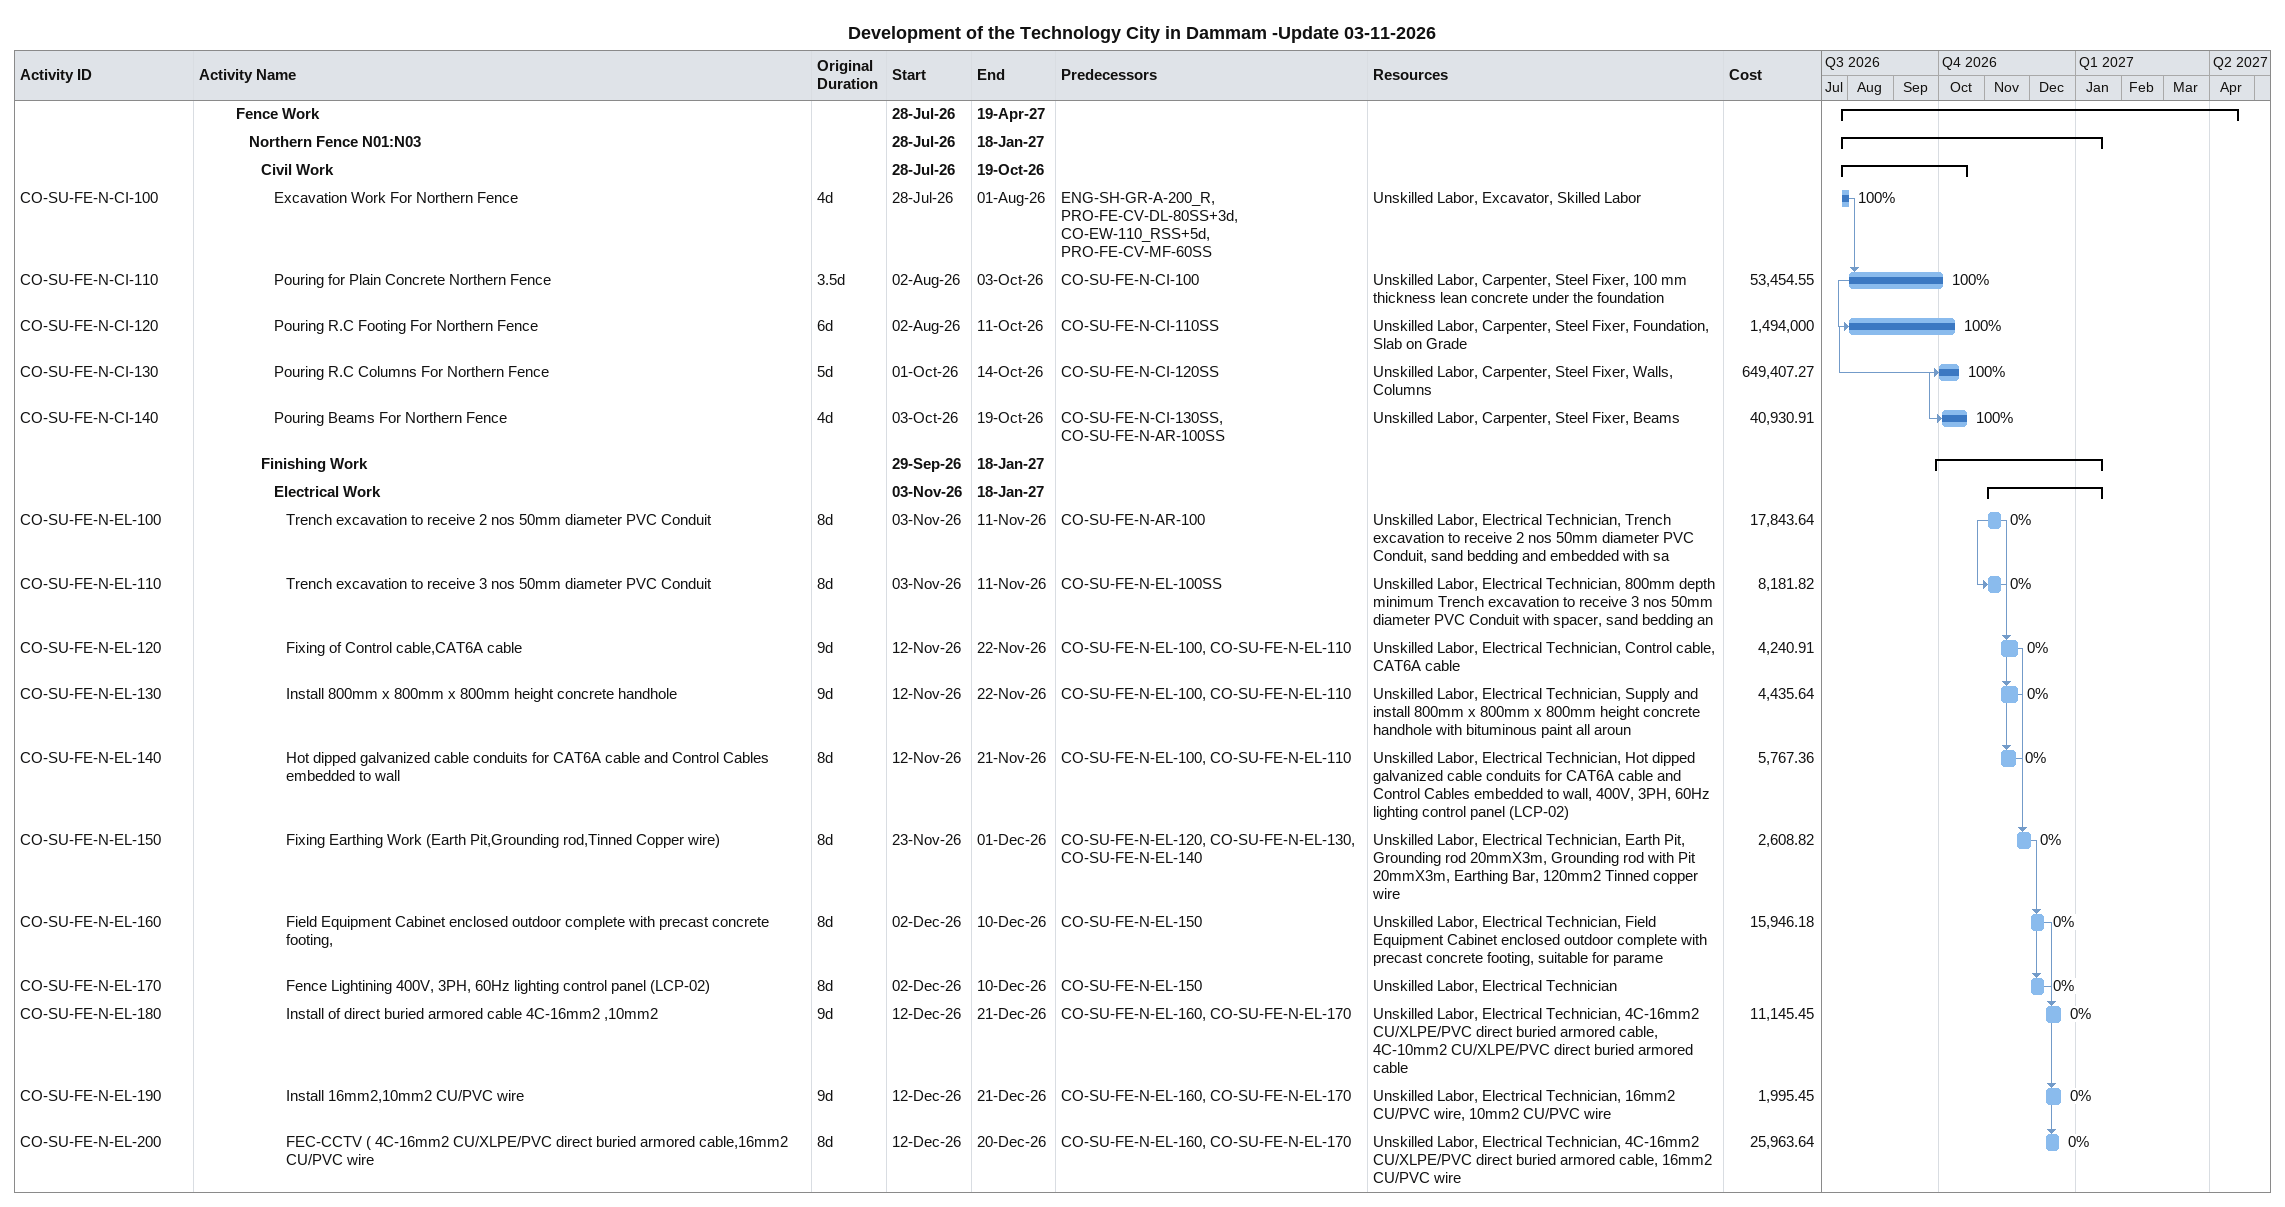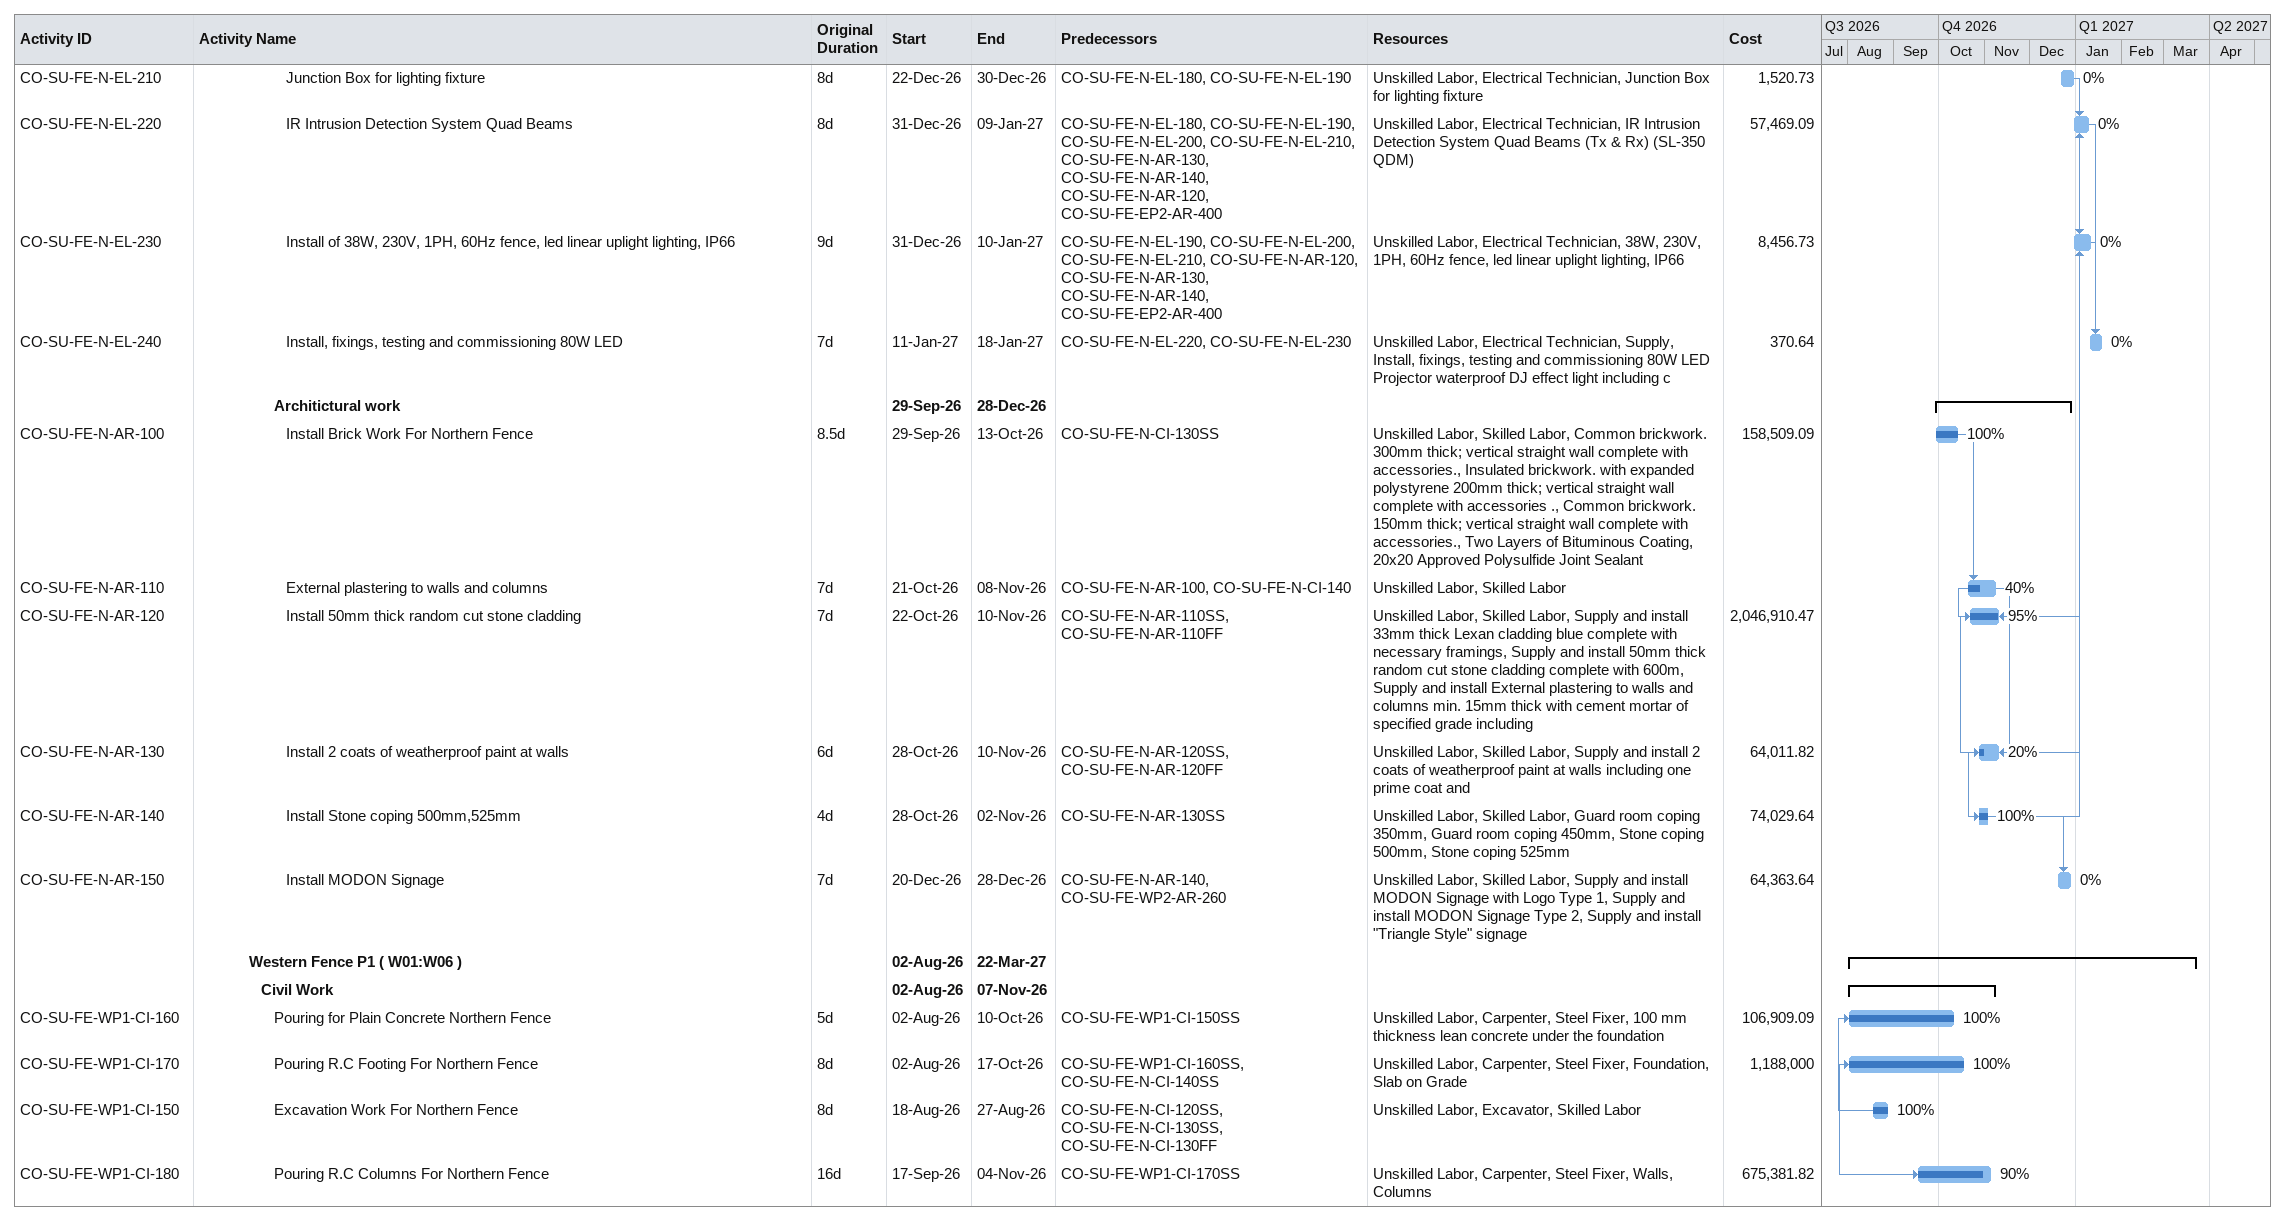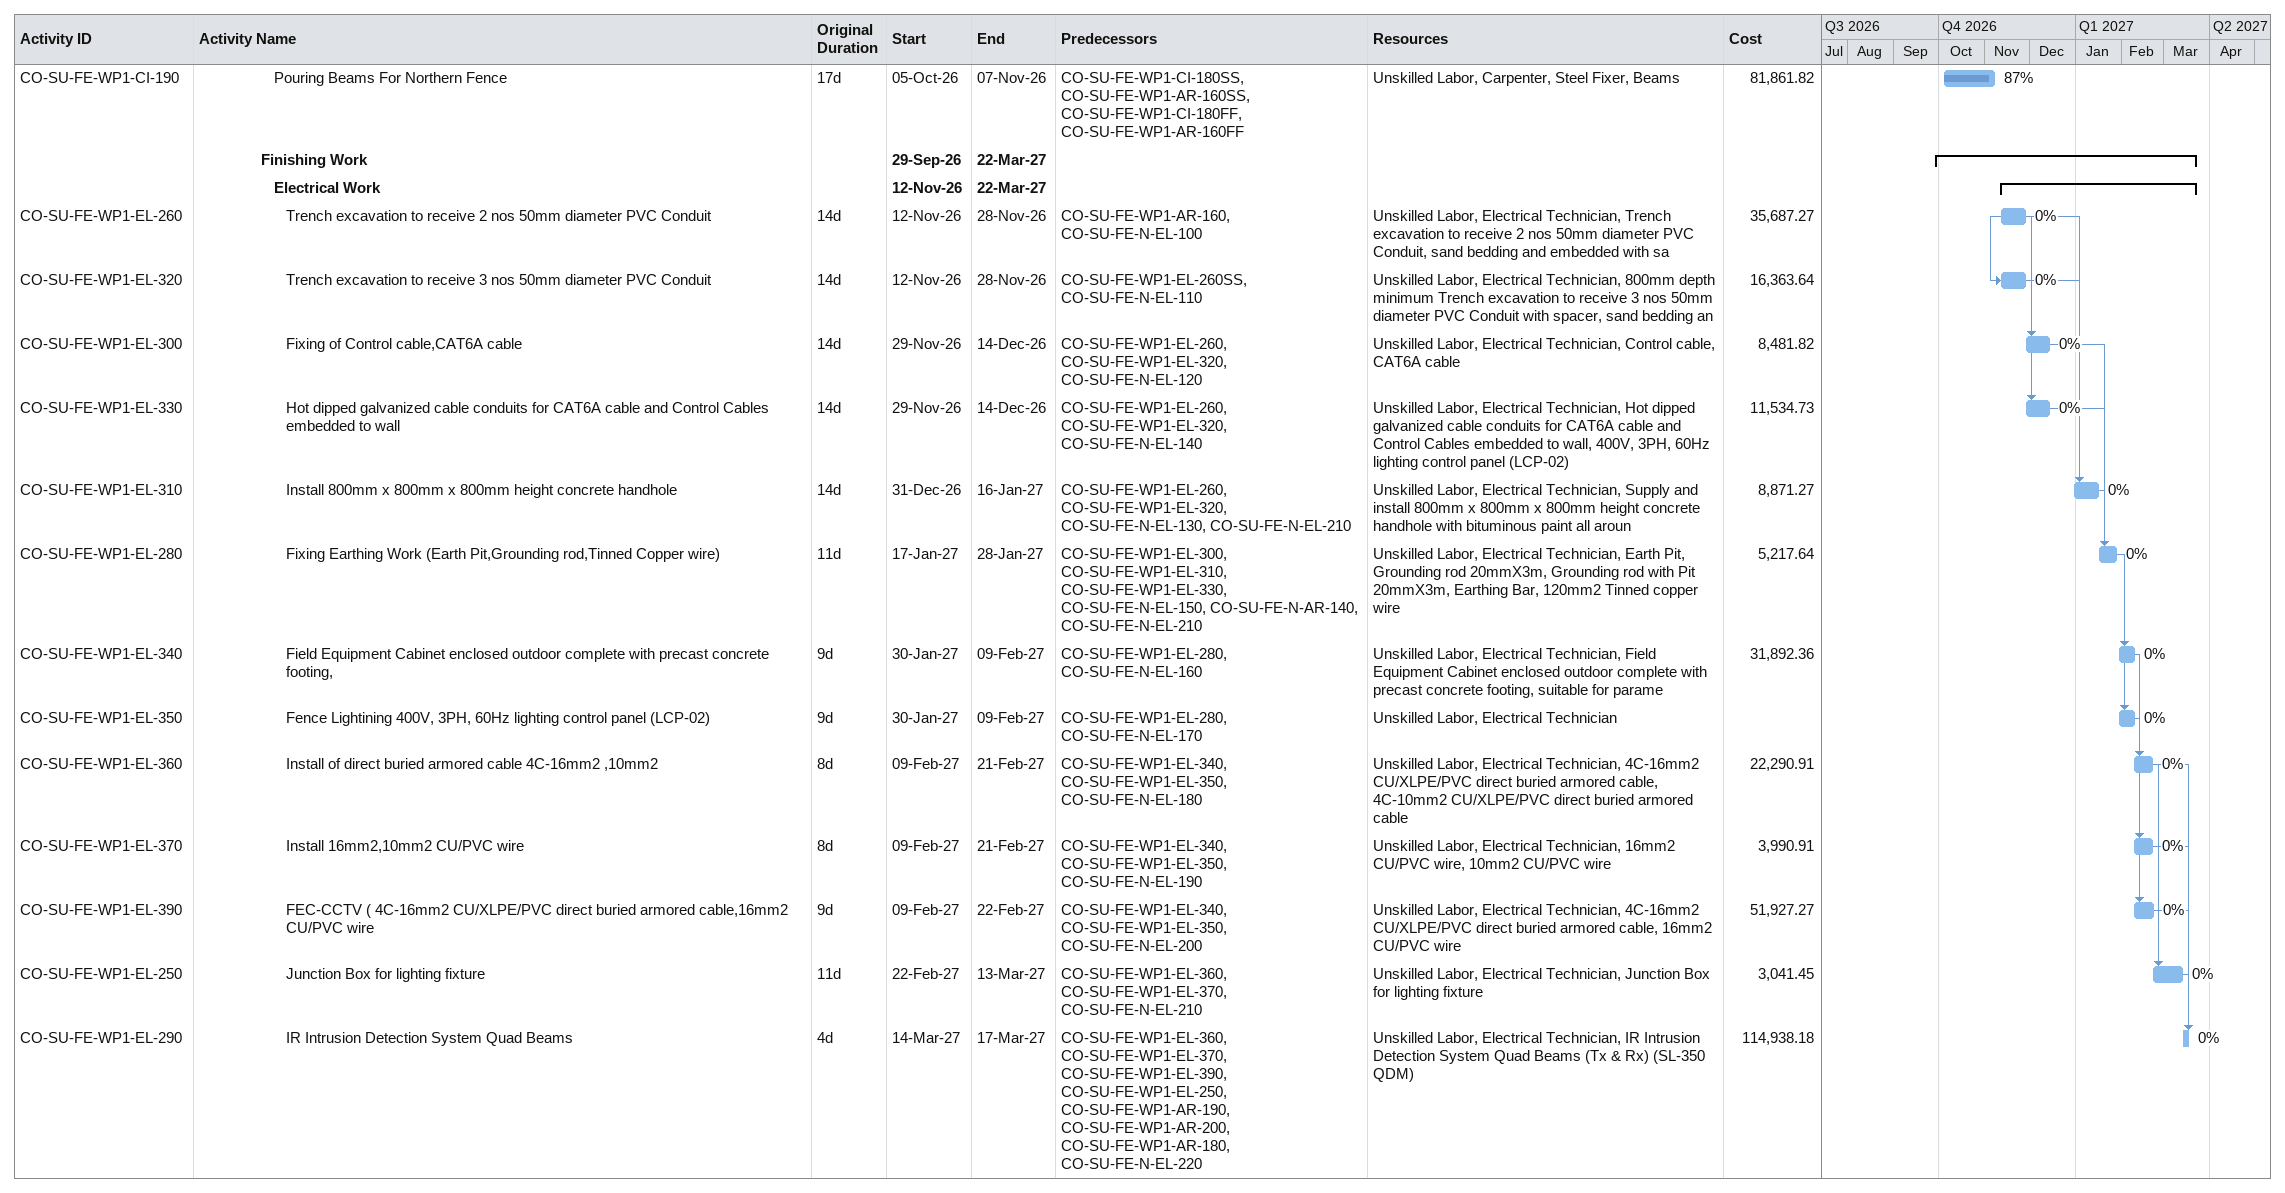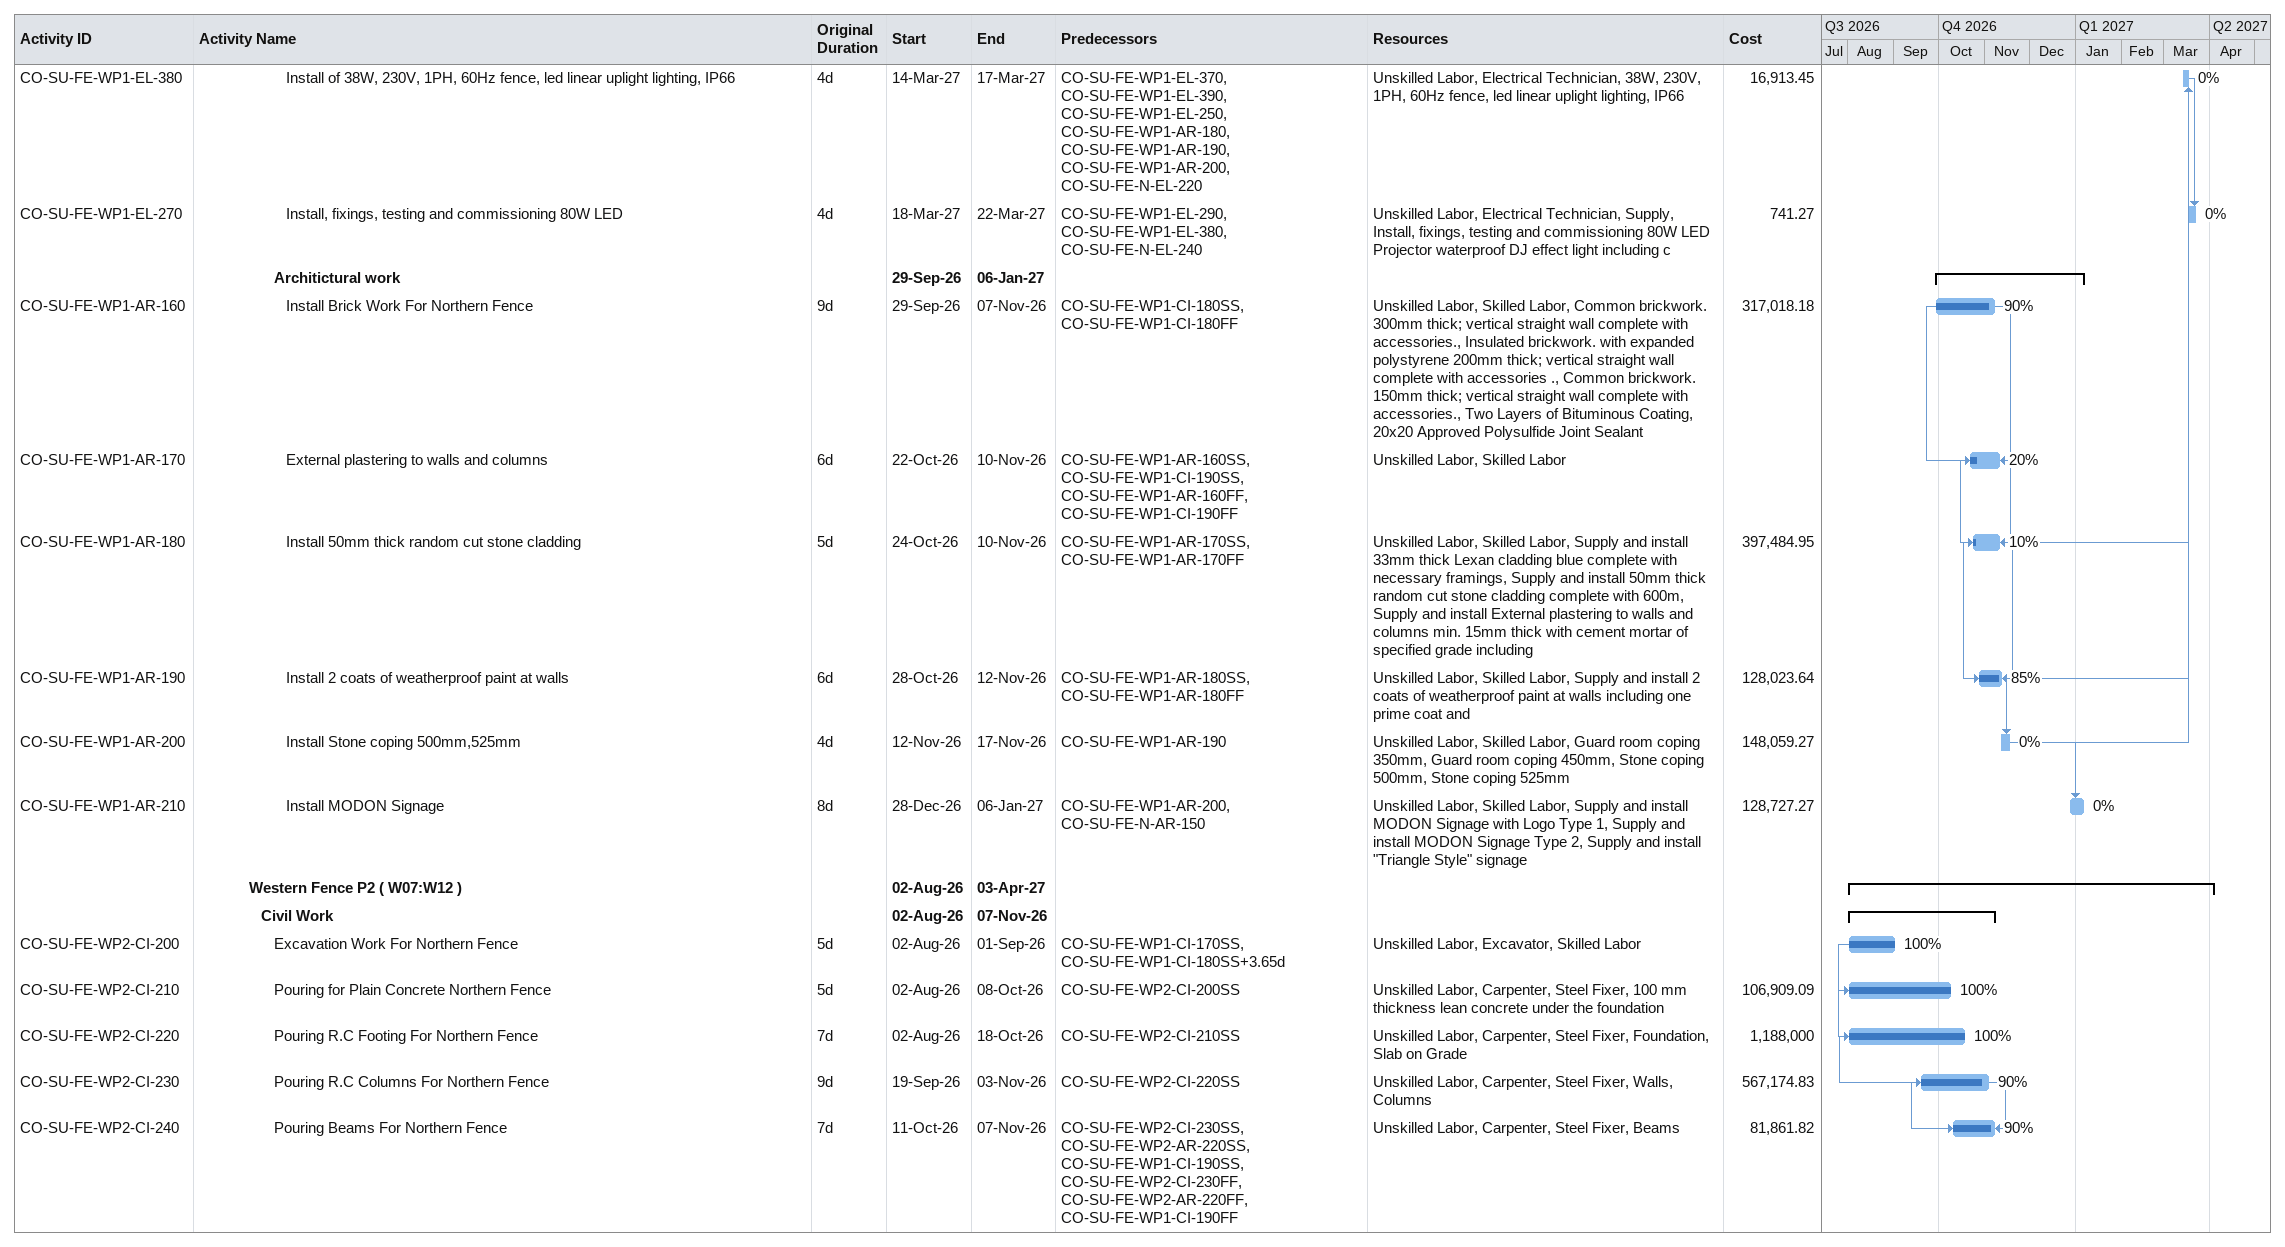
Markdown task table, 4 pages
Development of the Technology City in Dammam -Update 03-11-2026

| ID | Level | Task | Original duration | Start | Finish | Predecessors | Resources | % complete | Cost |
|---|---|---|---|---|---|---|---|---|---|
|  | 4 | **Fence Work** |  | 2026-07-28 | 2027-04-19 |  |  |  |  |
|  | 5 | **Northern Fence N01:N03** |  | 2026-07-28 | 2027-01-18 |  |  |  |  |
|  | 6 | **Civil Work** |  | 2026-07-28 | 2026-10-19 |  |  |  |  |
| CO-SU-FE-N-CI-100 | 7 | Excavation Work For Northern Fence | 4d | 2026-07-28 | 2026-08-01 | ENG-SH-GR-A-200_R, PRO-FE-CV-DL-80SS+3d, CO-EW-110_RSS+5d, PRO-FE-CV-MF-60SS | Unskilled Labor, Excavator, Skilled Labor | 100 |  |
| CO-SU-FE-N-CI-110 | 7 | Pouring for Plain Concrete Northern Fence | 3.5d | 2026-08-02 | 2026-10-03 | CO-SU-FE-N-CI-100 | Unskilled Labor, Carpenter, Steel Fixer, 100 mm thickness lean concrete under the foundation | 100 | 53454.55 |
| CO-SU-FE-N-CI-120 | 7 | Pouring R.C Footing For Northern Fence | 6d | 2026-08-02 | 2026-10-11 | CO-SU-FE-N-CI-110SS | Unskilled Labor, Carpenter, Steel Fixer, Foundation, Slab on Grade | 100 | 1494000 |
| CO-SU-FE-N-CI-130 | 7 | Pouring R.C Columns For Northern Fence | 5d | 2026-10-01 | 2026-10-14 | CO-SU-FE-N-CI-120SS | Unskilled Labor, Carpenter, Steel Fixer, Walls, Columns | 100 | 649407.27 |
| CO-SU-FE-N-CI-140 | 7 | Pouring Beams For Northern Fence | 4d | 2026-10-03 | 2026-10-19 | CO-SU-FE-N-CI-130SS, CO-SU-FE-N-AR-100SS | Unskilled Labor, Carpenter, Steel Fixer, Beams | 100 | 40930.91 |
|  | 6 | **Finishing Work** |  | 2026-09-29 | 2027-01-18 |  |  |  |  |
|  | 7 | **Electrical Work** |  | 2026-11-03 | 2027-01-18 |  |  |  |  |
| CO-SU-FE-N-EL-100 | 8 | Trench excavation to receive 2 nos 50mm diameter PVC Conduit | 8d | 2026-11-03 | 2026-11-11 | CO-SU-FE-N-AR-100 | Unskilled Labor, Electrical Technician, Trench excavation to receive 2 nos 50mm diameter PVC Conduit, sand bedding and embedded with sa | 0 | 17843.64 |
| CO-SU-FE-N-EL-110 | 8 | Trench excavation to receive 3 nos 50mm diameter PVC Conduit | 8d | 2026-11-03 | 2026-11-11 | CO-SU-FE-N-EL-100SS | Unskilled Labor, Electrical Technician, 800mm depth minimum Trench excavation to receive 3 nos 50mm diameter PVC Conduit with spacer, sand bedding an | 0 | 8181.82 |
| CO-SU-FE-N-EL-120 | 8 | Fixing of Control cable,CAT6A cable | 9d | 2026-11-12 | 2026-11-22 | CO-SU-FE-N-EL-100, CO-SU-FE-N-EL-110 | Unskilled Labor, Electrical Technician, Control cable, CAT6A cable | 0 | 4240.91 |
| CO-SU-FE-N-EL-130 | 8 | Install 800mm x 800mm x 800mm height concrete handhole | 9d | 2026-11-12 | 2026-11-22 | CO-SU-FE-N-EL-100, CO-SU-FE-N-EL-110 | Unskilled Labor, Electrical Technician, Supply and install 800mm x 800mm x 800mm height concrete handhole with bituminous paint all aroun | 0 | 4435.64 |
| CO-SU-FE-N-EL-140 | 8 | Hot dipped galvanized cable conduits for CAT6A cable and Control Cables embedded to wall | 8d | 2026-11-12 | 2026-11-21 | CO-SU-FE-N-EL-100, CO-SU-FE-N-EL-110 | Unskilled Labor, Electrical Technician, Hot dipped galvanized cable conduits for CAT6A cable and Control Cables embedded to wall, 400V, 3PH, 60Hz lighting control panel (LCP-02) | 0 | 5767.36 |
| CO-SU-FE-N-EL-150 | 8 | Fixing Earthing Work (Earth Pit,Grounding rod,Tinned Copper wire) | 8d | 2026-11-23 | 2026-12-01 | CO-SU-FE-N-EL-120, CO-SU-FE-N-EL-130, CO-SU-FE-N-EL-140 | Unskilled Labor, Electrical Technician, Earth Pit, Grounding rod 20mmX3m, Grounding rod with Pit 20mmX3m, Earthing Bar, 120mm2 Tinned copper wire | 0 | 2608.82 |
| CO-SU-FE-N-EL-160 | 8 | Field Equipment Cabinet enclosed outdoor complete with precast concrete footing, | 8d | 2026-12-02 | 2026-12-10 | CO-SU-FE-N-EL-150 | Unskilled Labor, Electrical Technician, Field Equipment Cabinet enclosed outdoor complete with precast concrete footing, suitable for parame | 0 | 15946.18 |
| CO-SU-FE-N-EL-170 | 8 | Fence Lightining 400V, 3PH, 60Hz lighting control panel (LCP-02) | 8d | 2026-12-02 | 2026-12-10 | CO-SU-FE-N-EL-150 | Unskilled Labor, Electrical Technician | 0 |  |
| CO-SU-FE-N-EL-180 | 8 | Install of direct buried armored cable 4C-16mm2 ,10mm2 | 9d | 2026-12-12 | 2026-12-21 | CO-SU-FE-N-EL-160, CO-SU-FE-N-EL-170 | Unskilled Labor, Electrical Technician, 4C-16mm2 CU/XLPE/PVC direct buried armored cable, 4C-10mm2 CU/XLPE/PVC direct buried armored cable | 0 | 11145.45 |
| CO-SU-FE-N-EL-190 | 8 | Install 16mm2,10mm2 CU/PVC wire | 9d | 2026-12-12 | 2026-12-21 | CO-SU-FE-N-EL-160, CO-SU-FE-N-EL-170 | Unskilled Labor, Electrical Technician, 16mm2 CU/PVC wire, 10mm2 CU/PVC wire | 0 | 1995.45 |
| CO-SU-FE-N-EL-200 | 8 | FEC-CCTV ( 4C-16mm2 CU/XLPE/PVC direct buried armored cable,16mm2 CU/PVC wire | 8d | 2026-12-12 | 2026-12-20 | CO-SU-FE-N-EL-160, CO-SU-FE-N-EL-170 | Unskilled Labor, Electrical Technician, 4C-16mm2 CU/XLPE/PVC direct buried armored cable, 16mm2 CU/PVC wire | 0 | 25963.64 |
| CO-SU-FE-N-EL-210 | 8 | Junction Box for lighting fixture | 8d | 2026-12-22 | 2026-12-30 | CO-SU-FE-N-EL-180, CO-SU-FE-N-EL-190 | Unskilled Labor, Electrical Technician, Junction Box for lighting fixture | 0 | 1520.73 |
| CO-SU-FE-N-EL-220 | 8 | IR Intrusion Detection System Quad Beams | 8d | 2026-12-31 | 2027-01-09 | CO-SU-FE-N-EL-180, CO-SU-FE-N-EL-190, CO-SU-FE-N-EL-200, CO-SU-FE-N-EL-210, CO-SU-FE-N-AR-130, CO-SU-FE-N-AR-140, CO-SU-FE-N-AR-120, CO-SU-FE-EP2-AR-400 | Unskilled Labor, Electrical Technician, IR Intrusion Detection System Quad Beams (Tx & Rx) (SL-350 QDM) | 0 | 57469.09 |
| CO-SU-FE-N-EL-230 | 8 | Install of 38W, 230V, 1PH, 60Hz fence, led linear uplight lighting, IP66 | 9d | 2026-12-31 | 2027-01-10 | CO-SU-FE-N-EL-190, CO-SU-FE-N-EL-200, CO-SU-FE-N-EL-210, CO-SU-FE-N-AR-120, CO-SU-FE-N-AR-130, CO-SU-FE-N-AR-140, CO-SU-FE-EP2-AR-400 | Unskilled Labor, Electrical Technician, 38W, 230V, 1PH, 60Hz fence, led linear uplight lighting, IP66 | 0 | 8456.73 |
| CO-SU-FE-N-EL-240 | 8 | Install, fixings, testing and commissioning 80W LED | 7d | 2027-01-11 | 2027-01-18 | CO-SU-FE-N-EL-220, CO-SU-FE-N-EL-230 | Unskilled Labor, Electrical Technician, Supply, Install, fixings, testing and commissioning 80W LED Projector waterproof DJ effect light including c | 0 | 370.64 |
|  | 7 | **Architictural work** |  | 2026-09-29 | 2026-12-28 |  |  |  |  |
| CO-SU-FE-N-AR-100 | 8 | Install Brick Work For Northern Fence | 8.5d | 2026-09-29 | 2026-10-13 | CO-SU-FE-N-CI-130SS | Unskilled Labor, Skilled Labor, Common brickwork. 300mm thick; vertical straight wall complete with accessories., Insulated brickwork. with expanded polystyrene 200mm thick; vertical straight wall complete with accessories ., Common brickwork. 150mm thick; vertical straight wall complete with accessories., Two Layers of Bituminous Coating, 20x20 Approved Polysulfide Joint Sealant | 100 | 158509.09 |
| CO-SU-FE-N-AR-110 | 8 | External plastering to walls and columns | 7d | 2026-10-21 | 2026-11-08 | CO-SU-FE-N-AR-100, CO-SU-FE-N-CI-140 | Unskilled Labor, Skilled Labor | 40 |  |
| CO-SU-FE-N-AR-120 | 8 | Install 50mm thick random cut stone cladding | 7d | 2026-10-22 | 2026-11-10 | CO-SU-FE-N-AR-110SS, CO-SU-FE-N-AR-110FF | Unskilled Labor, Skilled Labor, Supply and install 33mm thick Lexan cladding blue complete with necessary framings, Supply and install 50mm thick random cut stone cladding complete with 600m, Supply and install External plastering to walls and columns min. 15mm thick with cement mortar of specified grade including | 95 | 2046910.47 |
| CO-SU-FE-N-AR-130 | 8 | Install 2 coats of weatherproof paint at walls | 6d | 2026-10-28 | 2026-11-10 | CO-SU-FE-N-AR-120SS, CO-SU-FE-N-AR-120FF | Unskilled Labor, Skilled Labor, Supply and install 2 coats of weatherproof paint at walls including one prime coat and | 20 | 64011.82 |
| CO-SU-FE-N-AR-140 | 8 | Install Stone coping 500mm,525mm | 4d | 2026-10-28 | 2026-11-02 | CO-SU-FE-N-AR-130SS | Unskilled Labor, Skilled Labor, Guard room coping 350mm, Guard room coping 450mm, Stone coping 500mm, Stone coping 525mm | 100 | 74029.64 |
| CO-SU-FE-N-AR-150 | 8 | Install MODON Signage | 7d | 2026-12-20 | 2026-12-28 | CO-SU-FE-N-AR-140, CO-SU-FE-WP2-AR-260 | Unskilled Labor, Skilled Labor, Supply and install MODON Signage with Logo Type 1, Supply and install MODON Signage Type 2, Supply and install "Triangle Style" signage | 0 | 64363.64 |
|  | 5 | **Western Fence P1 ( W01:W06 )** |  | 2026-08-02 | 2027-03-22 |  |  |  |  |
|  | 6 | **Civil Work** |  | 2026-08-02 | 2026-11-07 |  |  |  |  |
| CO-SU-FE-WP1-CI-160 | 7 | Pouring for Plain Concrete Northern Fence | 5d | 2026-08-02 | 2026-10-10 | CO-SU-FE-WP1-CI-150SS | Unskilled Labor, Carpenter, Steel Fixer, 100 mm thickness lean concrete under the foundation | 100 | 106909.09 |
| CO-SU-FE-WP1-CI-170 | 7 | Pouring R.C Footing For Northern Fence | 8d | 2026-08-02 | 2026-10-17 | CO-SU-FE-WP1-CI-160SS, CO-SU-FE-N-CI-140SS | Unskilled Labor, Carpenter, Steel Fixer, Foundation, Slab on Grade | 100 | 1188000 |
| CO-SU-FE-WP1-CI-150 | 7 | Excavation Work For Northern Fence | 8d | 2026-08-18 | 2026-08-27 | CO-SU-FE-N-CI-120SS, CO-SU-FE-N-CI-130SS, CO-SU-FE-N-CI-130FF | Unskilled Labor, Excavator, Skilled Labor | 100 |  |
| CO-SU-FE-WP1-CI-180 | 7 | Pouring R.C Columns For Northern Fence | 16d | 2026-09-17 | 2026-11-04 | CO-SU-FE-WP1-CI-170SS | Unskilled Labor, Carpenter, Steel Fixer, Walls, Columns | 90 | 675381.82 |
| CO-SU-FE-WP1-CI-190 | 7 | Pouring Beams For Northern Fence | 17d | 2026-10-05 | 2026-11-07 | CO-SU-FE-WP1-CI-180SS, CO-SU-FE-WP1-AR-160SS, CO-SU-FE-WP1-CI-180FF, CO-SU-FE-WP1-AR-160FF | Unskilled Labor, Carpenter, Steel Fixer, Beams | 87 | 81861.82 |
|  | 6 | **Finishing Work** |  | 2026-09-29 | 2027-03-22 |  |  |  |  |
|  | 7 | **Electrical Work** |  | 2026-11-12 | 2027-03-22 |  |  |  |  |
| CO-SU-FE-WP1-EL-260 | 8 | Trench excavation to receive 2 nos 50mm diameter PVC Conduit | 14d | 2026-11-12 | 2026-11-28 | CO-SU-FE-WP1-AR-160, CO-SU-FE-N-EL-100 | Unskilled Labor, Electrical Technician, Trench excavation to receive 2 nos 50mm diameter PVC Conduit, sand bedding and embedded with sa | 0 | 35687.27 |
| CO-SU-FE-WP1-EL-320 | 8 | Trench excavation to receive 3 nos 50mm diameter PVC Conduit | 14d | 2026-11-12 | 2026-11-28 | CO-SU-FE-WP1-EL-260SS, CO-SU-FE-N-EL-110 | Unskilled Labor, Electrical Technician, 800mm depth minimum Trench excavation to receive 3 nos 50mm diameter PVC Conduit with spacer, sand bedding an | 0 | 16363.64 |
| CO-SU-FE-WP1-EL-300 | 8 | Fixing of Control cable,CAT6A cable | 14d | 2026-11-29 | 2026-12-14 | CO-SU-FE-WP1-EL-260, CO-SU-FE-WP1-EL-320, CO-SU-FE-N-EL-120 | Unskilled Labor, Electrical Technician, Control cable, CAT6A cable | 0 | 8481.82 |
| CO-SU-FE-WP1-EL-330 | 8 | Hot dipped galvanized cable conduits for CAT6A cable and Control Cables embedded to wall | 14d | 2026-11-29 | 2026-12-14 | CO-SU-FE-WP1-EL-260, CO-SU-FE-WP1-EL-320, CO-SU-FE-N-EL-140 | Unskilled Labor, Electrical Technician, Hot dipped galvanized cable conduits for CAT6A cable and Control Cables embedded to wall, 400V, 3PH, 60Hz lighting control panel (LCP-02) | 0 | 11534.73 |
| CO-SU-FE-WP1-EL-310 | 8 | Install 800mm x 800mm x 800mm height concrete handhole | 14d | 2026-12-31 | 2027-01-16 | CO-SU-FE-WP1-EL-260, CO-SU-FE-WP1-EL-320, CO-SU-FE-N-EL-130, CO-SU-FE-N-EL-210 | Unskilled Labor, Electrical Technician, Supply and install 800mm x 800mm x 800mm height concrete handhole with bituminous paint all aroun | 0 | 8871.27 |
| CO-SU-FE-WP1-EL-280 | 8 | Fixing Earthing Work (Earth Pit,Grounding rod,Tinned Copper wire) | 11d | 2027-01-17 | 2027-01-28 | CO-SU-FE-WP1-EL-300, CO-SU-FE-WP1-EL-310, CO-SU-FE-WP1-EL-330, CO-SU-FE-N-EL-150, CO-SU-FE-N-AR-140, CO-SU-FE-N-EL-210 | Unskilled Labor, Electrical Technician, Earth Pit, Grounding rod 20mmX3m, Grounding rod with Pit 20mmX3m, Earthing Bar, 120mm2 Tinned copper wire | 0 | 5217.64 |
| CO-SU-FE-WP1-EL-340 | 8 | Field Equipment Cabinet enclosed outdoor complete with precast concrete footing, | 9d | 2027-01-30 | 2027-02-09 | CO-SU-FE-WP1-EL-280, CO-SU-FE-N-EL-160 | Unskilled Labor, Electrical Technician, Field Equipment Cabinet enclosed outdoor complete with precast concrete footing, suitable for parame | 0 | 31892.36 |
| CO-SU-FE-WP1-EL-350 | 8 | Fence Lightining 400V, 3PH, 60Hz lighting control panel (LCP-02) | 9d | 2027-01-30 | 2027-02-09 | CO-SU-FE-WP1-EL-280, CO-SU-FE-N-EL-170 | Unskilled Labor, Electrical Technician | 0 |  |
| CO-SU-FE-WP1-EL-360 | 8 | Install of direct buried armored cable 4C-16mm2 ,10mm2 | 8d | 2027-02-09 | 2027-02-21 | CO-SU-FE-WP1-EL-340, CO-SU-FE-WP1-EL-350, CO-SU-FE-N-EL-180 | Unskilled Labor, Electrical Technician, 4C-16mm2 CU/XLPE/PVC direct buried armored cable, 4C-10mm2 CU/XLPE/PVC direct buried armored cable | 0 | 22290.91 |
| CO-SU-FE-WP1-EL-370 | 8 | Install 16mm2,10mm2 CU/PVC wire | 8d | 2027-02-09 | 2027-02-21 | CO-SU-FE-WP1-EL-340, CO-SU-FE-WP1-EL-350, CO-SU-FE-N-EL-190 | Unskilled Labor, Electrical Technician, 16mm2 CU/PVC wire, 10mm2 CU/PVC wire | 0 | 3990.91 |
| CO-SU-FE-WP1-EL-390 | 8 | FEC-CCTV ( 4C-16mm2 CU/XLPE/PVC direct buried armored cable,16mm2 CU/PVC wire | 9d | 2027-02-09 | 2027-02-22 | CO-SU-FE-WP1-EL-340, CO-SU-FE-WP1-EL-350, CO-SU-FE-N-EL-200 | Unskilled Labor, Electrical Technician, 4C-16mm2 CU/XLPE/PVC direct buried armored cable, 16mm2 CU/PVC wire | 0 | 51927.27 |
| CO-SU-FE-WP1-EL-250 | 8 | Junction Box for lighting fixture | 11d | 2027-02-22 | 2027-03-13 | CO-SU-FE-WP1-EL-360, CO-SU-FE-WP1-EL-370, CO-SU-FE-N-EL-210 | Unskilled Labor, Electrical Technician, Junction Box for lighting fixture | 0 | 3041.45 |
| CO-SU-FE-WP1-EL-290 | 8 | IR Intrusion Detection System Quad Beams | 4d | 2027-03-14 | 2027-03-17 | CO-SU-FE-WP1-EL-360, CO-SU-FE-WP1-EL-370, CO-SU-FE-WP1-EL-390, CO-SU-FE-WP1-EL-250, CO-SU-FE-WP1-AR-190, CO-SU-FE-WP1-AR-200, CO-SU-FE-WP1-AR-180, CO-SU-FE-N-EL-220 | Unskilled Labor, Electrical Technician, IR Intrusion Detection System Quad Beams (Tx & Rx) (SL-350 QDM) | 0 | 114938.18 |
| CO-SU-FE-WP1-EL-380 | 8 | Install of 38W, 230V, 1PH, 60Hz fence, led linear uplight lighting, IP66 | 4d | 2027-03-14 | 2027-03-17 | CO-SU-FE-WP1-EL-370, CO-SU-FE-WP1-EL-390, CO-SU-FE-WP1-EL-250, CO-SU-FE-WP1-AR-180, CO-SU-FE-WP1-AR-190, CO-SU-FE-WP1-AR-200, CO-SU-FE-N-EL-220 | Unskilled Labor, Electrical Technician, 38W, 230V, 1PH, 60Hz fence, led linear uplight lighting, IP66 | 0 | 16913.45 |
| CO-SU-FE-WP1-EL-270 | 8 | Install, fixings, testing and commissioning 80W LED | 4d | 2027-03-18 | 2027-03-22 | CO-SU-FE-WP1-EL-290, CO-SU-FE-WP1-EL-380, CO-SU-FE-N-EL-240 | Unskilled Labor, Electrical Technician, Supply, Install, fixings, testing and commissioning 80W LED Projector waterproof DJ effect light including c | 0 | 741.27 |
|  | 7 | **Architictural work** |  | 2026-09-29 | 2027-01-06 |  |  |  |  |
| CO-SU-FE-WP1-AR-160 | 8 | Install Brick Work For Northern Fence | 9d | 2026-09-29 | 2026-11-07 | CO-SU-FE-WP1-CI-180SS, CO-SU-FE-WP1-CI-180FF | Unskilled Labor, Skilled Labor, Common brickwork. 300mm thick; vertical straight wall complete with accessories., Insulated brickwork. with expanded polystyrene 200mm thick; vertical straight wall complete with accessories ., Common brickwork. 150mm thick; vertical straight wall complete with accessories., Two Layers of Bituminous Coating, 20x20 Approved Polysulfide Joint Sealant | 90 | 317018.18 |
| CO-SU-FE-WP1-AR-170 | 8 | External plastering to walls and columns | 6d | 2026-10-22 | 2026-11-10 | CO-SU-FE-WP1-AR-160SS, CO-SU-FE-WP1-CI-190SS, CO-SU-FE-WP1-AR-160FF, CO-SU-FE-WP1-CI-190FF | Unskilled Labor, Skilled Labor | 20 |  |
| CO-SU-FE-WP1-AR-180 | 8 | Install 50mm thick random cut stone cladding | 5d | 2026-10-24 | 2026-11-10 | CO-SU-FE-WP1-AR-170SS, CO-SU-FE-WP1-AR-170FF | Unskilled Labor, Skilled Labor, Supply and install 33mm thick Lexan cladding blue complete with necessary framings, Supply and install 50mm thick random cut stone cladding complete with 600m, Supply and install External plastering to walls and columns min. 15mm thick with cement mortar of specified grade including | 10 | 397484.95 |
| CO-SU-FE-WP1-AR-190 | 8 | Install 2 coats of weatherproof paint at walls | 6d | 2026-10-28 | 2026-11-12 | CO-SU-FE-WP1-AR-180SS, CO-SU-FE-WP1-AR-180FF | Unskilled Labor, Skilled Labor, Supply and install 2 coats of weatherproof paint at walls including one prime coat and | 85 | 128023.64 |
| CO-SU-FE-WP1-AR-200 | 8 | Install Stone coping 500mm,525mm | 4d | 2026-11-12 | 2026-11-17 | CO-SU-FE-WP1-AR-190 | Unskilled Labor, Skilled Labor, Guard room coping 350mm, Guard room coping 450mm, Stone coping 500mm, Stone coping 525mm | 0 | 148059.27 |
| CO-SU-FE-WP1-AR-210 | 8 | Install MODON Signage | 8d | 2026-12-28 | 2027-01-06 | CO-SU-FE-WP1-AR-200, CO-SU-FE-N-AR-150 | Unskilled Labor, Skilled Labor, Supply and install MODON Signage with Logo Type 1, Supply and install MODON Signage Type 2, Supply and install "Triangle Style" signage | 0 | 128727.27 |
|  | 5 | **Western Fence P2 ( W07:W12 )** |  | 2026-08-02 | 2027-04-03 |  |  |  |  |
|  | 6 | **Civil Work** |  | 2026-08-02 | 2026-11-07 |  |  |  |  |
| CO-SU-FE-WP2-CI-200 | 7 | Excavation Work For Northern Fence | 5d | 2026-08-02 | 2026-09-01 | CO-SU-FE-WP1-CI-170SS, CO-SU-FE-WP1-CI-180SS+3.65d | Unskilled Labor, Excavator, Skilled Labor | 100 |  |
| CO-SU-FE-WP2-CI-210 | 7 | Pouring for Plain Concrete Northern Fence | 5d | 2026-08-02 | 2026-10-08 | CO-SU-FE-WP2-CI-200SS | Unskilled Labor, Carpenter, Steel Fixer, 100 mm thickness lean concrete under the foundation | 100 | 106909.09 |
| CO-SU-FE-WP2-CI-220 | 7 | Pouring R.C Footing For Northern Fence | 7d | 2026-08-02 | 2026-10-18 | CO-SU-FE-WP2-CI-210SS | Unskilled Labor, Carpenter, Steel Fixer, Foundation, Slab on Grade | 100 | 1188000 |
| CO-SU-FE-WP2-CI-230 | 7 | Pouring R.C Columns For Northern Fence | 9d | 2026-09-19 | 2026-11-03 | CO-SU-FE-WP2-CI-220SS | Unskilled Labor, Carpenter, Steel Fixer, Walls, Columns | 90 | 567174.83 |
| CO-SU-FE-WP2-CI-240 | 7 | Pouring Beams For Northern Fence | 7d | 2026-10-11 | 2026-11-07 | CO-SU-FE-WP2-CI-230SS, CO-SU-FE-WP2-AR-220SS, CO-SU-FE-WP1-CI-190SS, CO-SU-FE-WP2-CI-230FF, CO-SU-FE-WP2-AR-220FF, CO-SU-FE-WP1-CI-190FF | Unskilled Labor, Carpenter, Steel Fixer, Beams | 90 | 81861.82 |
